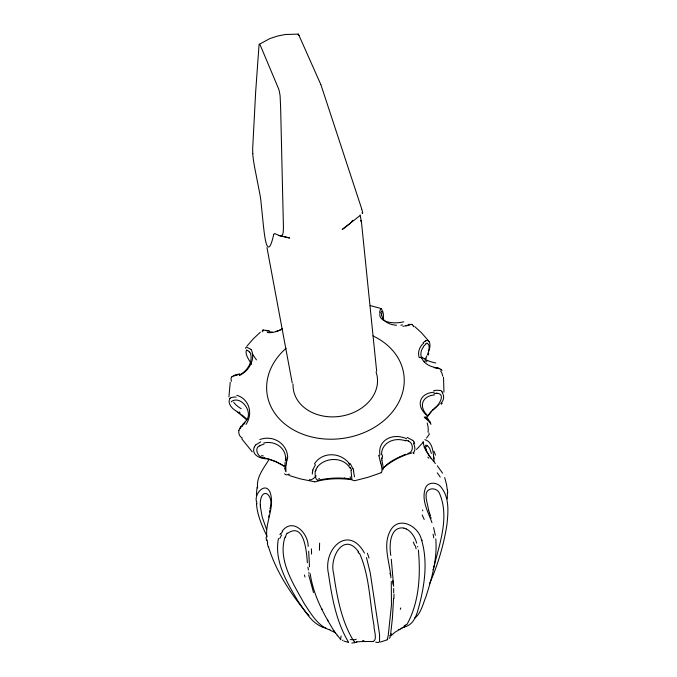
<?xml version="1.0" encoding="UTF-8"?>
<svg xmlns="http://www.w3.org/2000/svg" width="677" height="677" viewBox="0 0 677 677"><rect width="100%" height="100%" fill="white"/><g stroke="black" fill="none" stroke-linecap="round" stroke-linejoin="round"><path stroke-width="1.02" d="M393.675 592.84L393.675 588.516M256.414 501.505C254.23 493.694 265.257 481.474 270.047 492.171C275.26 507.09 265.062 521.874 266.814 537.005M283.426 227.277L280.633 107.626L280.092 95.592L279.127 90.388A16.654 3.461 81.3 0 0 278.501 88.543L260.408 45.562A20.361 4.054 81.5 0 0 260.12 45.029L259.401 44.157M283.418 227.582C283.155 230.451 284.052 236.747 279.745 235.706M381.718 313.908L381.896 312.325M393.904 598.586L394.022 594.152M393.565 598.333L392.432 618.067L390.494 635.441M447.319 498.873L447.37 493.127M443.96 392.135L443.52 377.224M383.394 319.976L383.402 314.145L382.657 311.031M285.584 458.684L285.339 460.825M379.569 312.258L380.635 308.78M312.376 472.301L312.317 474.086M256.371 495.107L257.032 487.271M287.48 457.855L286.303 463.398M269.962 508.791C274.642 494.117 260.417 485.096 260.196 504.83M423.057 441.666L424.251 447.285A8.175 4.426 -22.3 0 1 426.028 449.74A8.75 1.853 59.3 0 0 428.727 454.749M269.776 510.331L269.522 512.193M285.829 465.691L285.889 470.828M268.803 517.135L269.082 515.189M315.203 471.547C315.118 474.425 314.712 478.808 317.682 480.213M230.231 382.234L228.928 396.891M238.939 430.521L239.59 428.592M343.002 640.095L342.554 640.628M231.339 401.85L231.356 401.766A9.69 5.763 5.9 0 1 231.424 401.52C241.41 394.53 255.347 414.138 244.456 422.33M285.093 462.095L284.907 468.704M262.168 331.045L262.6 330.19M312.766 469.99L315.482 464.617M245.489 348.291L245.988 347.377A4.604 2.023 45.2 0 1 246.682 347.157L250.355 349.053A18.101 14.259 -51.6 0 1 250.769 349.493M278.475 538.494C273.931 561.072 287.09 582.728 298.125 601.328C304.972 610.815 311.132 622.654 322.658 627.164M434.372 565.227C439.898 542.709 449.156 517.397 440.016 494.65C437.52 485.976 424.547 487.305 426.171 496.825A12.051 6.296 88.5 0 0 426.18 498.467L428.753 510.602M380.466 642.041L387.252 639.807L388.26 635.254L391.458 605.06L391.281 581.501M434.16 565.921L433.525 567.995M432.95 569.806L433.145 569.205M382.852 468.797C388.226 461.612 397.416 457.957 405.396 454.326M424.2 361.865L424.454 361.188M382.124 311.547L382.42 311.031M254.315 446.854C250.981 455.029 260.34 458.888 266.95 458.828C273.237 460.335 279.161 463.102 284.628 466.521M427.475 354.443C428.956 351.397 430.377 345.101 427.61 343.51M387.278 639.748L387.752 638.775M430.335 581.898C438.087 563.873 443.689 544.875 446.803 525.504C448.216 513.031 449.646 498.39 441.531 487.728C437.774 481.88 427.458 481.203 425.241 488.642C421.263 500.388 428.109 511.939 431.994 522.729M425.579 358.565L425.977 357.693M315.854 469.491L317.505 466.834M430.123 582.355L429.472 583.735M426.832 355.882L426.282 357.05M284.975 537.098C277.604 560.759 293.742 584.395 304.608 604.231C311.158 613.777 317.395 625.26 328.853 629.627M273.686 234.58C268.143 259.35 265.198 241.587 263.785 228.868A75.012 14.776 79.9 0 1 263.404 225.585L260.865 200.561A20.945 3.876 80.3 0 0 260.112 195.458L259.968 194.705A25.049 4.621 80.3 0 0 259.79 193.724L254.425 166.22A54.668 10.587 80.6 0 1 253.951 163.436A35.526 6.787 80.6 0 1 253.596 161.194A23.28 4.409 80.6 0 1 253.401 159.882L253.223 158.545A15.816 2.979 80.6 0 1 252.783 153.645M424.758 358.742L424.995 358.26M279.948 534.644L280.413 533.738M361.306 221.574L360.147 214.88M269.141 459.285C263.903 468.112 256.126 476.938 257.598 487.982M426.392 417.988L432.933 409.644M351.905 479.096L351.075 471.184A3.393 0.584 71.2 0 0 350.931 470.397M426.256 417.963L430.09 412.725M382.894 469.838L383.055 466.461L382.04 460.851M426.51 438.154L429.362 434.126M390.29 637.074L389.326 638.343M229.884 398.491C227.244 403.238 231.822 408.443 235.757 410.778M423.337 346.666L423.946 345.922A16.587 13.972 33.9 0 1 424.462 345.405M231.729 376.827L231.17 377.868A19.811 11.543 6.9 0 0 231.466 381.295M389.554 636.041L390.155 635.314M246.961 346.099L253.274 338.864L260.332 332.204M282.14 531.132C293.099 516.881 308.551 533.713 308.153 546.466M352.802 220.321L350.043 223.478L342.198 229.528L359.792 215.777M430.36 412.411L431.401 411.261M423.404 442.064L416.507 449.469M406.885 624.592C419.241 602.462 420.747 574.832 418.344 549.986M243.695 423.201L243.255 423.658M255.491 445.051L260.687 441.861M240.775 426.975L241.35 426.4M382.869 468.315C391.255 461.189 401.241 455.672 411.946 452.955M432.154 410.465C437.19 408.096 447.277 393.735 436.817 393.261M244.524 423.421L242.848 425.012M287.53 533.374C304.532 521.493 306.579 552.644 307.366 562.756M424.445 345.388L425.943 344.153M391.069 634.332L391.594 633.824M432.882 409.737L433.356 409.28M241.934 425.85L242.713 425.139M433.822 408.849L434.719 408.028M423.15 342.689L424.97 341.326M435.15 407.647L439.238 404.22M405.43 625.971L400.632 628.925M246.377 350.144C244.803 354.596 249.238 360.147 251.573 364.26M289.697 474.924L288.783 475.305M381.058 472.199C382.742 473.248 381.676 466.783 381.388 465.776M390.629 636.101L395.021 632.2L400.488 629.001M415.297 617.712C421.348 612.431 422.973 603.791 425.968 596.674C431.875 578.099 437.444 558.635 435.785 538.934M259.325 445.847C253.909 448.512 258.013 458.202 264.275 457.779M415.213 617.762L414.612 618.042M233.294 375.82L235.96 374.838M259.892 445.534L264.047 444.078M398.304 629.475L398.745 629.28M405.811 626.521C412.995 624.312 416.042 616.764 417.937 610.172C424.208 587.78 428.262 563.374 421.754 540.576M405.675 626.58L404.44 627.063M231.195 397.543L234.327 397.018A15.139 14.217 79.7 0 1 235.291 397.077L236.138 397.145M401.681 628.087L402.163 627.909M404.017 627.224L403.577 627.384M407.892 453.463C414.121 452.329 413.325 442.851 408.654 441.243M381.43 472.648L367.882 477.336L354.477 480.755L351.177 479.629M239.43 373.797L238.676 374.042M406.581 325.476L404.795 325.975M237.923 374.279L237.187 374.483M407.452 325.222L409.23 324.909M405.912 325.984L410.914 324.452M238.338 374.466L237.178 374.779M433.906 393.819L436.208 393.329M426.366 340.7L426.933 340.573M234.521 375.439L236.552 374.94M356.838 642.109L354.477 642.676M370.421 641.5C379.238 642.964 373.467 629.915 374.017 625.565C369.566 601.489 369.617 575.848 359.512 553.287M403.89 326.187L402.976 326.373M434.456 390.561L435.649 390.35A15.85 15.622 88 0 1 436.301 390.265L439.813 390.46M354.283 642.718L351.812 643.048M246.521 350.094L247.333 350.271M318.3 480.196C328.616 477.962 339.524 477.302 349.958 478.918M426.104 444.941L425.148 446.338L426.028 449.74M265.739 330.266L268.16 330.714M360.985 641.601L370.065 641.474M360.249 641.686L356.212 641.796M424.834 439.652C433.441 441.979 433.255 454.098 434.075 461.189M314.983 481.863C326.551 478.478 339.084 478.064 351.008 479.587M351.465 479.274L350.305 479.011M263.505 329.978L268.075 331.121M436.927 368.203L434.262 367.729M437.46 368.296L437.917 368.373M269.632 331.019L268.363 330.757M436.013 367.67L434.329 367.306M436.352 367.746L437.35 367.958M314.695 481.812L300.376 478.884L290.018 475.753M372.756 641.449L373.433 641.601M370.243 305.606L379.992 308.221M280.05 235.765L289.654 238.016L278.526 235.308L275.167 233.717A23.678 4.604 79.8 0 0 273.669 234.504M264.529 457.847L265.316 458.024M434.185 367.281C429.108 366.139 424.039 363.27 421.856 358.336A2.133 1.261 -23.6 0 0 419.757 357.617M375.659 642.143L378.384 642.549L379.56 641.796L379.569 634.603L370.217 572.734L366.469 557.586M438.789 368.559L439.508 368.753M404.025 528.06C389.825 525.877 389.013 545.713 390.824 555.368M266.95 458.422L275.988 461.562L284.695 466.385M348.587 642.431L343.916 641.077M279.643 235.681L278.526 235.308M437.723 368.051L439.026 368.627M405.963 440.228L408.206 441.032M326.001 628.29L324.681 627.867M329.403 629.314L329.953 629.483M407.156 437.393L412.505 440.329M324.071 627.664L322.997 627.283M329.597 629.948L334.861 632.487M428.084 340.7L429.083 341.673M406.352 528.949C411.794 531.775 414.959 537.47 416.727 543.14M381.269 308.526L381.946 309.753M247.664 350.449L249.652 352.142M412.242 324.613L413.258 325.933M237.847 412.141L236.087 410.964M238.71 412.708L239.142 412.995M427.212 445.305L429.607 448.301L431.401 453.404M239.658 413.342L240.174 413.698M361.967 212.933L362.203 213.086A65.457 3.681 69.4 0 0 362.457 213.137M237.72 412.191L246.834 419.968M241.706 414.798L242.713 415.576M243.212 415.983L244.659 417.227M414.696 326.551L421.314 332.576L427.957 340.192M340.903 639.841L333.837 630.71M441.082 369.557L442.005 370.615M441.726 391.424L442.623 392.499M427.856 419.181L425.469 416.82M353.318 640.45C341.157 620.403 336.918 596.082 333.558 573.097C329.242 557.662 343.899 531.157 358.59 551.848M428.27 419.562L430.2 422.118M244.947 417.481L246.775 419.283M348.266 641.72C336.071 621.351 331.84 596.809 328.447 573.546C322.819 548.945 348.503 523.964 364.48 553.067M309.076 615.579L308.568 615.08M424.538 417.557L429.023 421.517A4.857 2.082 39.5 0 1 430.039 422.668L430.961 424.361M308.314 614.826L306.689 613.1M252.259 451.838L241.816 438.899M337.544 635.762L337.146 635.305M306.317 612.693C290.306 592.984 275.767 571.109 268.439 546.593M435.387 463.542L428.922 455.443M437.283 465.784L442.572 473.121M350.297 463.677L352.903 468.78M298.32 34.112L285.296 34.502L277.452 36.076L269.971 38.53L259.063 44.437L255.661 91.877L252.682 148.475A48.397 9.309 80.5 0 0 252.682 150.133A28.332 5.382 80.5 0 0 252.775 153.518L252.783 153.645M335.411 633.029L335.039 632.496M430.944 458.194L431.3 458.71M286.032 471.751L285.525 470.811M430.03 456.84L428.964 455.198M334.142 631.15C323.225 613.514 313.172 594.55 310.227 573.766M413.799 441.895L414.688 443.655M360.773 221.04L360.519 220.567M349.857 467.917C343.476 456.89 325.967 457.093 318.004 466.241A17.551 16.493 37.9 0 0 317.505 466.825M327.575 620.107L328.066 620.987M266.983 536.201C262.041 526.054 257.387 515.375 256.481 503.984M321.71 608.657L322.074 609.418M299.022 35.492L320.822 84.54M430.242 422.194L430.682 423.514M266.484 529.304L262.202 516.966L260.264 506.218M444.696 477.581L446.6 484.681M421.39 539.552C418.724 526.672 400.225 516.086 391.323 529.042C381.794 543.843 389.817 561.792 390.917 577.752M285.355 470.388L284.932 468.831M320.873 84.693L320.923 84.845A19.963 1.185 69.6 0 1 321.49 86.478L361.002 206.739A42.084 2.353 69.3 0 1 361.552 208.533L361.67 208.914M413.325 326.111L413.503 326.703M313.519 592.553L308.695 574.9M429.59 513.217L430.14 514.926M429.472 512.861L428.88 511.008M430.242 515.248L430.547 516.196M380.203 461.265L378.942 455.782M430.919 517.389L431.173 518.227M433.585 527.544L435.319 535.304M298.498 35.492L298.218 34.4M380.719 462.992L381.159 464.735M381.972 460.588L381.506 458.583M417.624 546.441L417.743 546.931M353.453 470.837L354.486 476.82M309.076 573.487L308.847 572.327M267.677 543.225L267.136 540.001M266.975 247.613L292.227 383.021M308.424 570.026L307.942 567.047M381.803 315.287L381.845 315.567A17.526 11.551 -4.7 0 0 396.578 325.248M391.289 559.21L393.642 586.223M376.657 371.25L361.332 220.837M447.175 489.429L446.981 487.398A170.24 91.556 -2.6 0 0 446.524 484.681M285.567 456.983L285.542 456.645A18.804 16.849 -17 0 0 263.827 442.936M308.687 551.222L309.499 566.751M440.609 370.928A20.513 13.481 11.4 0 1 442.707 376.15M439.585 368.677A4.79 2.793 -1.9 0 1 441.167 369.524M438.112 368.11A7.447 2.903 5.9 0 1 439.06 368.313M437.029 368.085A10.756 1.456 8.8 0 1 437.604 368.186M435.743 362.957A19.709 9.436 8 0 1 422.05 357.16M419.308 357.727A19.726 15.453 -2.9 0 1 423.692 343.07M372.985 335.936A69.062 54.845 -8.2 0 1 390.544 414.112A69.062 54.845 -8.2 0 1 290.772 428.27A69.062 54.845 -8.2 0 1 286.092 348.274M424.953 341.267A10.68 8.107 -79.5 0 1 425.342 341.056M425.571 340.759A7.523 5.196 -67.5 0 1 426.375 340.497M426.992 340.429A4.654 2.632 -50.1 0 1 428.109 340.666M429.125 341.64A20.496 11.044 -41.8 0 1 428.431 351.786M229.935 398.508A4.781 2.928 5.1 0 1 231.263 397.594M236.738 395.309A20.048 18.507 -54.2 0 1 246.039 424.428M241.621 426.569A7.853 1.549 -43 0 1 242.112 426.112M239.886 428.549A4.849 2.158 -41.3 0 1 241.037 427.102M242.307 438.104A21.114 11.568 -36.6 0 1 238.837 430.564M256.465 359.859A19.735 3.165 52.4 0 1 252.14 353.496M251.049 349.298A19.658 15.503 -42.2 0 1 239.48 375.49M239.167 374.457A18.457 9.444 -17 0 1 238.389 374.694M237.145 374.99A15.334 3.622 -15.8 0 1 236.485 375.151M231.906 376.877A4.781 2.471 -0.7 0 1 233.514 376.006M254.476 446.837A4.942 2.733 -40.7 0 1 255.627 445.119M259.816 439.542A20.843 20.107 -16.7 0 1 287.7 457.847M286.109 465.361A4.984 0.914 -75.8 0 1 286.523 463.491M289.045 474.069A22.265 7.481 -70.1 0 1 284.585 473.807M410.981 324.317A4.688 2.361 -44.7 0 1 412.268 324.588M403.771 321.846A19.438 9.783 -8 0 1 380.389 312.283M380.643 308.543A4.629 1.312 -83.7 0 1 381.244 308.636M429.04 433.018A20.09 9.317 73.7 0 1 428.753 433.272M427.195 422.99A20.615 9.376 60.1 0 1 428.042 432.163M424.741 417.481A18.939 11.737 23.8 0 1 424.234 416.964M426.789 415.323A20.547 13.955 19.5 0 1 420.679 400.429A20.547 13.955 19.5 0 1 434.262 392.22M433.695 390.815A19.21 18.152 22.1 0 1 434.473 390.629M439.957 390.265A4.9 3.334 -6.4 0 1 441.869 391.348M442.166 392.601A20.259 12.211 1.8 0 1 440.735 403.467M442.191 403.221A19.692 8.615 -19.6 0 1 441.235 404.279M381.32 465.023A13.726 1.938 70.4 0 1 381.54 466.064M380.271 461.274A5.001 0.499 72.1 0 1 380.846 463.22M379.069 455.799A19.108 14.911 38.3 0 1 379.018 455.139M380 454.859A20.962 17.153 27.1 0 1 406.598 438.721M412.716 440.185A4.934 2.649 39.6 0 1 414.062 441.903M413.495 443.24A20.809 8.996 43.3 0 1 413.088 452.795M414.07 453.065A20.64 7.735 18.3 0 1 413.419 453.624M282.233 328.76A19.218 12.736 -33.6 0 1 267.263 332.5M262.659 330.249A4.595 1.735 38 0 1 263.683 330.207M262.811 331.84A19.565 7.853 45.5 0 1 262.803 331.502M316.244 475.813A21.165 5.754 -62.4 0 1 309.389 479.57M312.588 472.106A5.018 1.405 -77.4 0 1 312.935 470.05M314.39 463.982A21.097 19.608 24.1 0 1 349.654 464.075M353.055 468.619A4.976 1.015 73.9 0 1 353.699 471.124M349.078 463.28A22.502 0.77 79.2 0 1 349.434 465.251M279.77 538.579A50.75 30.693 -9.4 0 1 281.717 534.915M280.794 533.899A39.156 26.048 12.3 0 1 282.732 531.428M311.327 548.81A37.904 16.003 69.5 0 1 311.555 554.074M319.434 550.274A126.117 22.654 -80.3 0 1 319.62 543.14M341.064 635.974A62.775 8.945 76.7 0 1 340.641 638.902M268.185 546.72A222.708 112.924 -31.5 0 1 267.347 543.386M266.484 540.39A147.518 72.1 -38 0 1 266.053 537.436M256.896 503.993A121.369 64.78 4.2 0 1 256.685 501.522M428.99 455.333A13.904 3.867 56.5 0 1 424.377 447.362M427.864 457.136A33.943 1.142 48.5 0 1 428.829 458.253M437.24 472.842A72.1 31.997 21.5 0 1 440.202 477.057M447.429 489.403A236.789 127.005 -7.7 0 1 447.7 493.084M356.271 639.257A43.066 8.649 -32.4 0 1 353.326 639.993M352.929 639.393A83.466 19.616 -42.6 0 1 350.221 639.68M367.315 553.219A41.365 25.675 35.6 0 1 368.999 558.06M362.44 640.772A10.934 4.206 -2.6 0 1 363.972 640.603M392.745 580.748A239.413 45.951 64 0 1 392.982 584.344M421.72 539.628A79.006 37.7 28.6 0 1 422.067 540.661M422.169 515.011A75.384 17.027 55.5 0 1 424.191 519.462M433.085 534.212A175.098 72.27 36.8 0 1 433.762 537.902M282.123 329.107A17.297 11.924 -26.3 0 1 275.674 331.493M272.272 331.95A17.297 11.924 -26.3 0 1 269.192 331.848M408.933 324.334A10.07 1.244 -19.5 0 1 409.213 324.266M402.544 324.909A17.526 11.551 -4.7 0 1 400.843 325.146M381.583 315.27A16.79 12.152 15.2 0 1 381.583 313.883M381.329 311.538A8.285 4.062 64 0 1 381.769 310.955M436.047 367.526A10.519 0.55 11.5 0 1 436.521 367.619M421.703 358.37A18 14.107 -2.9 0 1 423.531 346.751M425.808 343.561A4.984 3.622 -79.9 0 1 427.534 343.197M428.761 353.546A15.74 4.68 -57.2 0 1 428.084 355.205M425.841 358.768A21.444 1.532 -66.1 0 1 426.095 358.226M426.578 361.848A25.489 7.989 -70.1 0 1 427.119 360.562M425.004 361.552A26.572 13.642 -73.2 0 1 425.393 360.587M261.534 455.638A27.732 5.848 22 0 1 263.285 455.926M259.426 445.999A10.68 9.69 -27.1 0 1 259.976 445.694M285.838 456.899A18.025 14.285 -36 0 1 285.914 458.625M286.684 459.387A8.911 3.233 -70.4 0 1 286.498 461.122M319.519 478.529A17.89 4.477 -44.6 0 1 318.732 478.842M315.287 471.497A2.564 0.838 -73.8 0 1 315.448 470.777M315.787 470.879A4.392 1.752 -73 0 1 316.151 469.846M350.085 467.595A8.403 4.942 77.9 0 1 350.415 468.213M350.339 467.697A3.393 1.633 74.3 0 1 351.498 470.413M350.136 476.752A16.637 2.505 59.1 0 1 350.491 477.894M344.466 478.021A27.385 0.846 11 0 1 344.931 478.123M382.217 458.862A10.807 4.629 68.2 0 1 382.09 458.202M381.997 457.923A13.912 8.378 60.3 0 1 381.896 457.263M382.573 456.983A17.382 12.905 47.4 0 1 382.361 454.995M381.583 454.732A18.863 15.876 17.8 0 1 405.718 440.879M408.256 440.905A10.714 9.605 41.7 0 1 408.705 441.116M400.225 456.586A27.342 2.471 -13.1 0 1 400.776 456.484M427.551 418.564A6.77 0.829 43.6 0 1 428.143 419.088M427.669 415.568A18.465 12.804 19.6 0 1 434.389 394.919M436.2 393.219A12.169 11.712 -54.5 0 1 436.817 393.159M247.342 350.458A6.44 3.351 65.6 0 1 247.672 350.652M249.813 352.04A17.67 13.802 -41 0 1 239.793 374.813M235.427 375.523A11.788 0.889 -16.3 0 1 234.124 375.87M239.946 412.479A19.438 3.089 31.5 0 1 239.218 411.971M241.224 408.764A18.575 7.185 23 0 1 233.692 402.265M245.099 422.499A16.9 10.29 -32.8 0 1 244.304 423.43M243.508 423.7A14.403 5.137 -40 0 1 243.161 424.056M243.822 423.768A10.764 1.193 -43.6 0 1 243.094 424.513M241.621 426.4A5.086 0.66 -45.6 0 1 242.146 425.867M240.174 427.932A3.681 1.599 -45.1 0 1 241.054 426.222M240.03 428.786A13.1 6.973 -40.9 0 1 240.166 428.008M304.988 576.956A121.132 24.076 -81.7 0 1 304.422 575.035M285.474 537.31A35.17 22.663 32.1 0 1 286.997 533.061M260.476 506.244A125.211 63.57 10.8 0 1 260.383 504.856M433.661 456.806A199.723 94.45 -36.4 0 1 434.016 458.904M434.008 451.288A142.915 63.748 -42.9 0 1 435.438 455.172M426.442 446.786A30.279 6.694 84.5 0 1 427.229 445.415M357.964 551.975A30.854 19.921 25.9 0 1 358.903 553.371M354.105 641.508A76.535 19.388 -40.6 0 1 353.597 640.222M354.883 642.617A40.146 9.664 -32.7 0 1 354.333 641.508M404.998 625.336A43.226 11.357 -8.2 0 1 404.135 625.98M406.166 624.566A57.985 16.798 -3.7 0 1 405.506 625.167M415.314 545.704A149.659 57.723 38.4 0 1 416.101 548.802M413.334 542.023A110.783 47.119 32.1 0 1 414.561 545.34M403.949 528.212A19.76 14.581 -43.3 0 1 406.285 529.05M390.654 574.917A77.009 9.58 -89 0 1 389.893 573.419M400.327 609.376A64.357 1.921 -72.2 0 1 400.759 607.954M422.49 510.018A75.359 14.479 61.3 0 1 422.803 510.839M376.048 371.978A42.414 33.672 -8.2 0 1 340.159 416.33A42.414 33.672 -8.2 0 1 293.056 384.062M361.755 209.125A20.437 1.159 69.3 0 1 362.644 213.255M298.337 34.129A12.279 0.702 69.7 0 1 299.039 35.542"/></g></svg>
